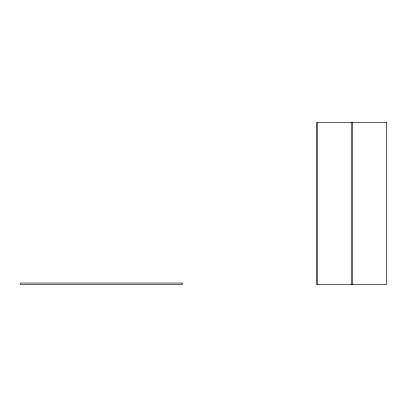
<?xml version="1.0" encoding="UTF-8"?>
<svg xmlns="http://www.w3.org/2000/svg" width="407" height="407" viewBox="0 0 407 407"><rect width="100%" height="100%" fill="white"/><g stroke="black" fill="none" stroke-linecap="round" stroke-linejoin="round"><path stroke-width="0.61" d="M352.66 122.568L352.66 284.432M351.272 122.568L351.272 284.432M317.282 122.568L317.282 284.432M386.65 122.568L316.59 122.568L316.59 284.432L386.65 284.432L386.65 122.568M182.209 283.043L20.35 283.043L20.35 284.432L182.209 284.432L182.209 283.043"/></g></svg>
